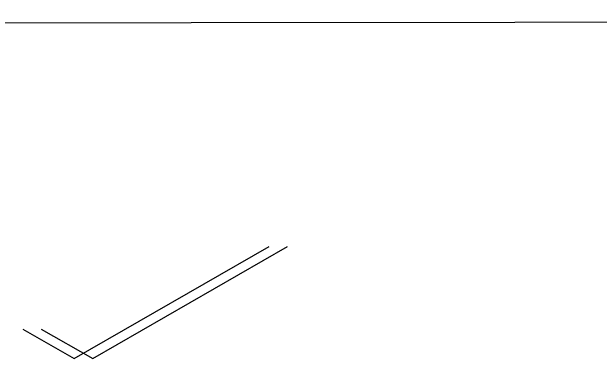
# Model space of a CAD drawing. Extents: x -426260 to 2055400, y -4304674 to -305611.
# Drawn here: x 140153 to 221861, y -1884872 to -1835469 of the extents above; entities that cross this region are included whole.
import ezdxf

# ---------------------------------------------------------------- set-up
doc = ezdxf.new("R2010")
doc.units = 0
doc.header["$LTSCALE"] = 300
doc.header["$MEASUREMENT"] = 0
doc.layers.add('LINE', color=7, linetype='CONTINUOUS')

msp = doc.modelspace()

# ---------------------------------------------------------------- linework, layer by layer
at = {"layer": 'LINE', "color": 3, "ltscale": 0.5}
for p, q in [((148832.2, -1883667.6), (175896, -1868075.8)), ((151391.3, -1883667.6), (178455.1, -1868075.8)), ((141666.9, -1879565.6), (148832.2, -1883667.6)), ((144226.1, -1879565.6), (151391.3, -1883667.6))]:
    msp.add_line(p, q, dxfattribs=at)
msp.add_lwpolyline([(-419113.7, -1837581.6), (1602949.6, -1835468.5), (1599037.3, -2021289.6), (-426259.8, -2021289.6)], close=True, dxfattribs=at)

doc.saveas('drawing.dxf')
